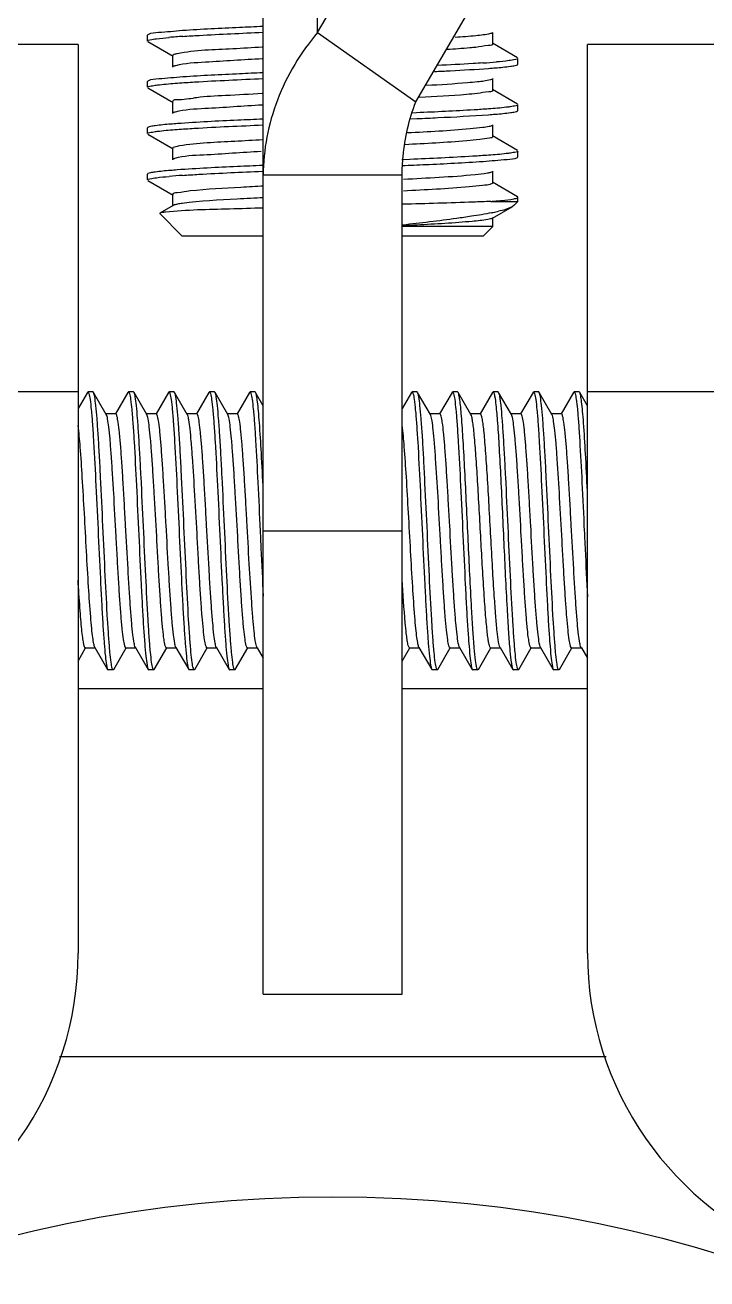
# Model space of a CAD drawing. Extents: x 12300 to 361047, y -1498650 to 1244242.
# Drawn here: x 266822.7 to 266928.1, y 111374.6 to 111568.3 of the extents above; entities that cross this region are included whole.
import ezdxf

# ---------------------------------------------------------------- set-up
doc = ezdxf.new("R2010")
doc.units = 0
doc.header["$LTSCALE"] = 1000
doc.header["$MEASUREMENT"] = 0
doc.layers.get('0').update_dxf_attribs({"color": 8, "linetype": 'CONTINUOUS'})
doc.layers.add('TEXT', color=3, linetype='CONTINUOUS')

# ---------------------------------------------------------------- blocks, each defined once
blk = doc.blocks.new('KZDJ')
at = {"layer": 'TEXT', "linetype": 'Continuous'}
for p, q in [((2419931.65, 263313.41), (2419997.53, 263425.86)), ((2419950.62, 263299.99), (2420016.5, 263412.45)), ((2419931.65, 263313.41), (2419931.65, 263379.28)), ((2419921.17, 263127.69), (2419921.17, 263361.39)), ((2419931.65, 263313.41), (2419950.62, 263299.99)), ((2419965.53, 263311.18), (2419965.53, 263313.42)), ((2419885.4, 263311.05), (2419858.57, 263311.05)), ((2419885.4, 263311.05), (2419885.4, 263135.61)), ((2419898.9, 263312.96), (2419898.82, 263312.86)), ((2419898.82, 263311.74), (2419898.82, 263312.86)), ((2419898.82, 263311.74), (2419898.82, 263312.86)), ((2419898.9, 263311.65), (2419903.76, 263308.84)), ((2419970.29, 263308.49), (2419965.43, 263311.3)), ((2419983.79, 263135.61), (2419983.79, 263311.05)), ((2420010.62, 263311.05), (2419983.79, 263311.05)), ((2419903.66, 263308.95), (2419903.66, 263306.71)), ((2419970.37, 263307.27), (2419970.37, 263308.39)), ((2419970.37, 263307.27), (2419970.37, 263308.39)), ((2419970.29, 263307.17), (2419970.37, 263307.27)), ((2419898.9, 263304.02), (2419898.82, 263303.92)), ((2419898.82, 263302.8), (2419898.82, 263303.92)), ((2419898.82, 263302.8), (2419898.82, 263303.92)), ((2419965.53, 263302.24), (2419965.53, 263304.48)), ((2419898.9, 263302.7), (2419903.76, 263299.89)), ((2419970.29, 263299.54), (2419965.43, 263302.35)), ((2419903.66, 263300), (2419903.66, 263297.77)), ((2419970.37, 263298.33), (2419970.37, 263299.45)), ((2419970.37, 263298.33), (2419970.37, 263299.45)), ((2419949.48, 263296.7), (2419950.86, 263296.76)), ((2419950.8, 263297.88), (2419949.98, 263297.84)), ((2419970.29, 263298.23), (2419970.37, 263298.33)), ((2419898.9, 263295.07), (2419898.82, 263294.97)), ((2419898.82, 263293.86), (2419898.82, 263294.97)), ((2419898.82, 263293.86), (2419898.82, 263294.97)), ((2419898.9, 263293.76), (2419903.76, 263290.95)), ((2419965.53, 263293.3), (2419965.53, 263295.53)), ((2419970.29, 263290.6), (2419965.43, 263293.41)), ((2419903.66, 263291.06), (2419903.66, 263288.82)), ((2419949.48, 263288.88), (2419947.95, 263288.81)), ((2419970.29, 263289.28), (2419970.37, 263289.38)), ((2419970.37, 263289.38), (2419970.37, 263290.5)), ((2419970.37, 263289.38), (2419970.37, 263290.5)), ((2419965.53, 263284.35), (2419965.53, 263286.59)), ((2419898.9, 263286.13), (2419898.82, 263286.03)), ((2419898.82, 263284.91), (2419898.82, 263286.03)), ((2419898.82, 263284.91), (2419898.82, 263286.03)), ((2419898.9, 263284.81), (2419903.76, 263282)), ((2419948, 263285.81), (2419921.17, 263285.81)), ((2419948, 263127.69), (2419948, 263285.81)), ((2419970.29, 263281.65), (2419965.43, 263284.46)), ((2419903.66, 263282.12), (2419903.66, 263279.88)), ((2419970.37, 263281.56), (2419970.29, 263281.65)), ((2419903.76, 263279.99), (2419901.18, 263278.5)), ((2419965.12, 263280.78), (2419970.37, 263280.78)), ((2419965.43, 263277.53), (2419969.25, 263279.74)), ((2419969.58, 263279.98), (2419969.25, 263279.74)), ((2419969.58, 263279.98), (2419970.37, 263280.78)), ((2419970.37, 263280.78), (2419970.37, 263281.56)), ((2419901.18, 263278.5), (2419901.16, 263278.44)), ((2419905.53, 263274.07), (2419901.16, 263278.44)), ((2419965.53, 263275.93), (2419965.53, 263277.64)), ((2419965.53, 263275.93), (2419948, 263275.93)), ((2419963.66, 263274.07), (2419965.53, 263275.93)), ((2419921.17, 263274.07), (2419905.53, 263274.07)), ((2419963.66, 263274.07), (2419948, 263274.07)), ((2419885.4, 263243.97), (2419858.57, 263243.97)), ((2419887.2, 263243.88), (2419885.4, 263240.78)), ((2419887.2, 263243.88), (2419887.3, 263243.97)), ((2419888.28, 263243.97), (2419887.3, 263243.97)), ((2419888.28, 263243.97), (2419887.3, 263243.97)), ((2419887.3, 263243.97), (2419887.32, 263243.97)), ((2419888.38, 263243.88), (2419888.28, 263243.97)), ((2419890.85, 263239.62), (2419888.38, 263243.88)), ((2419895.03, 263243.88), (2419892.63, 263239.75)), ((2419895.03, 263243.88), (2419895.13, 263243.97)), ((2419896.11, 263243.97), (2419895.13, 263243.97)), ((2419896.11, 263243.97), (2419895.13, 263243.97)), ((2419895.13, 263243.97), (2419895.14, 263243.97)), ((2419896.21, 263243.88), (2419896.11, 263243.97)), ((2419898.68, 263239.62), (2419896.21, 263243.88)), ((2419902.85, 263243.88), (2419900.46, 263239.75)), ((2419902.85, 263243.88), (2419902.95, 263243.97)), ((2419903.93, 263243.97), (2419902.95, 263243.97)), ((2419903.93, 263243.97), (2419902.95, 263243.97)), ((2419902.95, 263243.97), (2419902.97, 263243.97)), ((2419904.03, 263243.88), (2419903.93, 263243.97)), ((2419906.5, 263239.62), (2419904.03, 263243.88)), ((2419910.68, 263243.88), (2419908.28, 263239.75)), ((2419910.68, 263243.88), (2419910.78, 263243.97)), ((2419911.76, 263243.97), (2419910.78, 263243.97)), ((2419911.76, 263243.97), (2419910.78, 263243.97)), ((2419910.78, 263243.97), (2419910.79, 263243.97)), ((2419911.86, 263243.88), (2419911.76, 263243.97)), ((2419914.33, 263239.62), (2419911.86, 263243.88)), ((2419918.51, 263243.88), (2419916.11, 263239.75)), ((2419918.51, 263243.88), (2419918.61, 263243.97)), ((2419919.58, 263243.97), (2419918.61, 263243.97)), ((2419919.58, 263243.97), (2419918.61, 263243.97)), ((2419918.61, 263243.97), (2419918.62, 263243.97)), ((2419919.68, 263243.88), (2419919.58, 263243.97)), ((2419921.17, 263241.32), (2419919.68, 263243.88)), ((2419949.81, 263243.88), (2419948, 263240.77)), ((2419949.81, 263243.88), (2419949.91, 263243.97)), ((2419950.89, 263243.97), (2419949.91, 263243.97)), ((2419950.89, 263243.97), (2419949.91, 263243.97)), ((2419949.91, 263243.97), (2419949.93, 263243.97)), ((2419950.99, 263243.88), (2419950.89, 263243.97)), ((2419953.46, 263239.62), (2419950.99, 263243.88)), ((2419957.64, 263243.88), (2419955.24, 263239.75)), ((2419957.64, 263243.88), (2419957.74, 263243.97)), ((2419958.72, 263243.97), (2419957.74, 263243.97)), ((2419958.72, 263243.97), (2419957.74, 263243.97)), ((2419957.74, 263243.97), (2419957.75, 263243.97)), ((2419958.82, 263243.88), (2419958.72, 263243.97)), ((2419961.29, 263239.62), (2419958.82, 263243.88)), ((2419965.46, 263243.88), (2419963.07, 263239.75)), ((2419965.46, 263243.88), (2419965.56, 263243.97)), ((2419966.54, 263243.97), (2419965.56, 263243.97)), ((2419966.54, 263243.97), (2419965.56, 263243.97)), ((2419965.56, 263243.97), (2419965.58, 263243.97)), ((2419966.64, 263243.88), (2419966.54, 263243.97)), ((2419969.11, 263239.62), (2419966.64, 263243.88)), ((2419973.29, 263243.88), (2419970.89, 263239.75)), ((2419973.29, 263243.88), (2419973.39, 263243.97)), ((2419974.37, 263243.97), (2419973.39, 263243.97)), ((2419974.37, 263243.97), (2419973.39, 263243.97)), ((2419973.39, 263243.97), (2419973.4, 263243.97)), ((2419974.47, 263243.88), (2419974.37, 263243.97)), ((2419976.94, 263239.62), (2419974.47, 263243.88)), ((2419981.12, 263243.88), (2419978.72, 263239.75)), ((2419981.12, 263243.88), (2419981.22, 263243.97)), ((2419982.19, 263243.97), (2419981.22, 263243.97)), ((2419982.19, 263243.97), (2419981.22, 263243.97)), ((2419981.22, 263243.97), (2419981.23, 263243.97)), ((2419982.29, 263243.88), (2419982.19, 263243.97)), ((2419983.79, 263241.3), (2419982.29, 263243.88)), ((2420010.62, 263243.97), (2419983.79, 263243.97)), ((2419892.67, 263239.72), (2419890.79, 263239.72)), ((2419900.5, 263239.72), (2419898.62, 263239.72)), ((2419908.33, 263239.72), (2419906.44, 263239.72)), ((2419906.55, 263239.52), (2419906.5, 263239.62)), ((2419916.15, 263239.72), (2419914.27, 263239.72)), ((2419955.28, 263239.72), (2419953.4, 263239.72)), ((2419953.54, 263239.45), (2419953.46, 263239.62)), ((2419963.11, 263239.72), (2419961.23, 263239.72)), ((2419970.94, 263239.72), (2419969.05, 263239.72)), ((2419978.76, 263239.72), (2419976.88, 263239.72)), ((2419920.56, 263217.11), (2419920.57, 263217.04)), ((2419921.17, 263217.14), (2419948, 263217.14)), ((2419983.17, 263217.11), (2419983.19, 263216.83)), ((2419885.4, 263192.01), (2419886.86, 263194.53)), ((2419886.82, 263194.55), (2419888.7, 263194.55)), ((2419888.64, 263194.65), (2419891.11, 263190.39)), ((2419892.29, 263190.39), (2419894.69, 263194.53)), ((2419894.64, 263194.55), (2419896.53, 263194.55)), ((2419896.47, 263194.65), (2419898.94, 263190.39)), ((2419900.12, 263190.39), (2419902.52, 263194.53)), ((2419902.47, 263194.55), (2419904.35, 263194.55)), ((2419904.29, 263194.65), (2419906.77, 263190.39)), ((2419907.94, 263190.39), (2419910.34, 263194.53)), ((2419910.3, 263194.55), (2419912.18, 263194.55)), ((2419912.12, 263194.65), (2419914.59, 263190.39)), ((2419915.77, 263190.39), (2419918.17, 263194.53)), ((2419918.12, 263194.55), (2419920.01, 263194.55)), ((2419919.95, 263194.65), (2419920.01, 263194.55)), ((2419920.01, 263194.55), (2419921.17, 263192.54)), ((2419948, 263191.99), (2419949.47, 263194.53)), ((2419949.43, 263194.55), (2419951.31, 263194.55)), ((2419951.25, 263194.65), (2419953.72, 263190.39)), ((2419954.9, 263190.39), (2419957.3, 263194.53)), ((2419957.26, 263194.55), (2419959.14, 263194.55)), ((2419959.08, 263194.65), (2419961.55, 263190.39)), ((2419962.73, 263190.39), (2419965.13, 263194.53)), ((2419965.08, 263194.55), (2419966.96, 263194.55)), ((2419966.9, 263194.65), (2419969.38, 263190.39)), ((2419970.55, 263190.39), (2419972.95, 263194.53)), ((2419972.91, 263194.55), (2419974.79, 263194.55)), ((2419974.73, 263194.65), (2419977.2, 263190.39)), ((2419978.38, 263190.39), (2419980.78, 263194.53)), ((2419980.73, 263194.55), (2419982.62, 263194.55)), ((2419982.56, 263194.65), (2419982.62, 263194.55)), ((2419982.62, 263194.55), (2419983.79, 263192.53)), ((2419891.11, 263190.39), (2419891.21, 263190.3)), ((2419892.19, 263190.3), (2419891.21, 263190.3)), ((2419892.19, 263190.3), (2419891.21, 263190.3)), ((2419892.19, 263190.3), (2419892.18, 263190.31)), ((2419892.29, 263190.39), (2419892.19, 263190.3)), ((2419898.94, 263190.39), (2419899.04, 263190.3)), ((2419900.02, 263190.3), (2419899.04, 263190.3)), ((2419900.02, 263190.3), (2419899.04, 263190.3)), ((2419900.02, 263190.3), (2419900, 263190.31)), ((2419900.12, 263190.39), (2419900.02, 263190.3)), ((2419906.77, 263190.39), (2419906.87, 263190.3)), ((2419907.84, 263190.3), (2419906.87, 263190.3)), ((2419907.84, 263190.3), (2419906.87, 263190.3)), ((2419907.84, 263190.3), (2419907.83, 263190.31)), ((2419907.94, 263190.39), (2419907.84, 263190.3)), ((2419914.59, 263190.39), (2419914.69, 263190.3)), ((2419915.67, 263190.3), (2419914.69, 263190.3)), ((2419915.67, 263190.3), (2419914.69, 263190.3)), ((2419915.67, 263190.3), (2419915.66, 263190.31)), ((2419915.77, 263190.39), (2419915.67, 263190.3)), ((2419953.72, 263190.39), (2419953.82, 263190.3)), ((2419954.8, 263190.3), (2419953.82, 263190.3)), ((2419954.8, 263190.3), (2419953.82, 263190.3)), ((2419954.8, 263190.3), (2419954.79, 263190.31)), ((2419954.9, 263190.39), (2419954.8, 263190.3)), ((2419961.55, 263190.39), (2419961.65, 263190.3)), ((2419962.63, 263190.3), (2419961.65, 263190.3)), ((2419962.63, 263190.3), (2419961.65, 263190.3)), ((2419962.73, 263190.39), (2419962.63, 263190.3)), ((2419969.38, 263190.39), (2419969.48, 263190.3)), ((2419970.45, 263190.3), (2419969.48, 263190.3)), ((2419970.45, 263190.3), (2419969.48, 263190.3)), ((2419970.45, 263190.3), (2419970.44, 263190.31)), ((2419970.55, 263190.39), (2419970.45, 263190.3)), ((2419977.2, 263190.39), (2419977.3, 263190.3)), ((2419978.28, 263190.3), (2419977.3, 263190.3)), ((2419978.28, 263190.3), (2419977.3, 263190.3)), ((2419978.28, 263190.3), (2419978.27, 263190.31)), ((2419978.38, 263190.39), (2419978.28, 263190.3)), ((2419885.4, 263186.73), (2419921.17, 263186.73)), ((2419948, 263186.73), (2419983.79, 263186.73)), ((2419921.17, 263127.69), (2419948, 263127.69)), ((2419881.8, 263115.62), (2419987.39, 263115.62))]:
    blk.add_line(p, q, dxfattribs=at)
blk.add_circle((2419934.6, 262833.65), 254.91, dxfattribs=at)
for centre, radius, start, end in [((2419915.92, 263158.27), 154.71, 93.8141, 94.8058), ((2419953.32, 263461.19), 154.03, 273.8288, 274.8033), ((2419915.81, 263132.89), 153.25, 93.8424, 94.8038), ((2419955.55, 263406.59), 126.18, 274.348, 274.8253), ((2419955.4, 263327.62), 50.04, 281.4121, 281.7338), ((2419957.75, 263316.44), 38.61, 281.6827, 283.258), ((2419822.79, 263135.61), 62.61, 290.3175, 0), ((2420046.4, 263135.61), 62.61, 180, 249.6825), ((2419934.6, 262833.65), 259.39, 109, 71)]:
    blk.add_arc(centre, radius, start, end, dxfattribs=at)
for points, knots in [([(2419905.57, 263313.75), (2419904.03, 263313.65), (2419901.86, 263313.35), (2419899.51, 263313.31), (2419898.9, 263312.96)], [0, 0, 0, 0, 0.690313, 1, 1, 1, 1]), ([(2419921.05, 263314.55), (2419919.56, 263314.48), (2419914.4, 263314.25), (2419909.24, 263314), (2419905.57, 263313.75)], [0, 0, 0, 0, 0.28888, 1, 1, 1, 1]), ([(2419905.63, 263312.64), (2419906.69, 263312.71), (2419911.83, 263313.02), (2419916.97, 263313.25), (2419921.05, 263313.43)], [0, 0, 0, 0, 0.20666, 1, 1, 1, 1]), ([(2419931.65, 263313.41), (2419928.4, 263309.52), (2419923.1, 263300.81), (2419921.17, 263290.74), (2419921.17, 263285.81)], [0, 0, 0, 0, 0.506705, 1, 1, 1, 1]), ([(2419965.43, 263313.31), (2419965.32, 263313.24), (2419964.26, 263312.95), (2419963.19, 263312.86), (2419962.24, 263312.76)], [0, 0, 0, 0, 0.12456, 1, 1, 1, 1]), ([(2419898.82, 263311.74), (2419898.82, 263311.91), (2419899.67, 263312.01), (2419900.11, 263312.13), (2419900.54, 263312.19)], [0, 0, 0, 0, 0.271559, 1, 1, 1, 1]), ([(2419965.53, 263311.18), (2419965.53, 263310.89), (2419963.84, 263310.85), (2419963.07, 263310.61), (2419962.24, 263310.52)], [0, 0, 0, 0, 0.265827, 1, 1, 1, 1]), ([(2419904.55, 263309.29), (2419904.33, 263309.25), (2419904.07, 263309.19), (2419903.66, 263309.04), (2419903.66, 263308.95)], [0, 0, 0, 0, 0.709574, 1, 1, 1, 1]), ([(2419920.97, 263308.3), (2419917.31, 263308.11), (2419911.74, 263307.7), (2419906.09, 263307.44), (2419904.21, 263306.98)], [0, 0, 0, 0, 0.653589, 1, 1, 1, 1]), ([(2419920.97, 263310.54), (2419919.07, 263310.44), (2419913.6, 263310.09), (2419908.07, 263309.97), (2419904.55, 263309.29)], [0, 0, 0, 0, 0.346423, 1, 1, 1, 1]), ([(2419962.24, 263310.52), (2419961.86, 263310.48), (2419960, 263310.31), (2419958.13, 263310.18), (2419956.66, 263310.08)], [0, 0, 0, 0, 0.208697, 1, 1, 1, 1]), ([(2419970.37, 263308.39), (2419970.37, 263308.23), (2419969.51, 263308.12), (2419969.08, 263308), (2419968.64, 263307.95)], [0, 0, 0, 0, 0.271489, 1, 1, 1, 1]), ([(2419904.21, 263306.98), (2419904.12, 263306.96), (2419903.96, 263306.92), (2419903.82, 263306.86), (2419903.76, 263306.83)], [0, 0, 0, 0, 0.589728, 1, 1, 1, 1]), ([(2419954.26, 263305.86), (2419955.27, 263305.91), (2419958.75, 263306.08), (2419962.23, 263306.28), (2419964.7, 263306.46)], [0, 0, 0, 0, 0.288481, 1, 1, 1, 1]), ([(2419963.61, 263307.5), (2419962.97, 263307.46), (2419960.05, 263307.27), (2419957.12, 263307.12), (2419954.83, 263307.01)], [0, 0, 0, 0, 0.217612, 1, 1, 1, 1]), ([(2419964.7, 263306.46), (2419965.14, 263306.49), (2419966.55, 263306.6), (2419967.96, 263306.73), (2419968.93, 263306.87)], [0, 0, 0, 0, 0.307442, 1, 1, 1, 1]), ([(2419968.93, 263306.87), (2419969.22, 263306.91), (2419969.68, 263306.99), (2419970.14, 263307.09), (2419970.29, 263307.17)], [0, 0, 0, 0, 0.642991, 1, 1, 1, 1]), ([(2419905.63, 263304.81), (2419904.07, 263304.71), (2419901.89, 263304.4), (2419899.51, 263304.36), (2419898.9, 263304.02)], [0, 0, 0, 0, 0.690488, 1, 1, 1, 1]), ([(2419900.3, 263303.21), (2419900.57, 263303.25), (2419902, 263303.42), (2419903.43, 263303.53), (2419904.59, 263303.62)], [0, 0, 0, 0, 0.191478, 1, 1, 1, 1]), ([(2419904.59, 263303.62), (2419905.69, 263303.7), (2419911.19, 263304.05), (2419916.7, 263304.3), (2419921.1, 263304.49)], [0, 0, 0, 0, 0.199878, 1, 1, 1, 1]), ([(2419921.05, 263305.6), (2419919.56, 263305.54), (2419914.42, 263305.31), (2419909.28, 263305.06), (2419905.63, 263304.81)], [0, 0, 0, 0, 0.28855, 1, 1, 1, 1]), ([(2419962.52, 263303.84), (2419961.89, 263303.78), (2419958.64, 263303.48), (2419955.37, 263303.28), (2419952.73, 263303.13)], [0, 0, 0, 0, 0.191776, 1, 1, 1, 1]), ([(2419965.43, 263304.36), (2419965.33, 263304.3), (2419964.36, 263304.02), (2419963.38, 263303.93), (2419962.52, 263303.84)], [0, 0, 0, 0, 0.12695, 1, 1, 1, 1]), ([(2419898.82, 263302.8), (2419898.82, 263302.94), (2419899.54, 263303.06), (2419899.92, 263303.16), (2419900.3, 263303.21)], [0, 0, 0, 0, 0.274156, 1, 1, 1, 1]), ([(2419920.98, 263301.59), (2419918.6, 263301.47), (2419914.52, 263301.18), (2419908.72, 263301.01), (2419906.08, 263300.33), (2419903.66, 263300.42), (2419903.66, 263300)], [0, 0, 0, 0, 0.408978, 0.726291, 0.927833, 1, 1, 1, 1]), ([(2419962.52, 263301.61), (2419961.82, 263301.53), (2419958.1, 263301.2), (2419954.38, 263300.98), (2419951.35, 263300.82)], [0, 0, 0, 0, 0.188503, 1, 1, 1, 1]), ([(2419965.53, 263302.24), (2419965.53, 263301.96), (2419963.99, 263301.91), (2419963.27, 263301.69), (2419962.52, 263301.61)], [0, 0, 0, 0, 0.266822, 1, 1, 1, 1]), ([(2419920.97, 263299.36), (2419917.27, 263299.17), (2419911.68, 263298.73), (2419905.99, 263298.51), (2419904.13, 263298.02)], [0, 0, 0, 0, 0.658464, 1, 1, 1, 1]), ([(2419948, 263285.81), (2419948, 263287.03), (2419948.23, 263291.85), (2419949.36, 263296.62), (2419950.62, 263299.99)], [0, 0, 0, 0, 0.253333, 1, 1, 1, 1]), ([(2419964.7, 263298.63), (2419963.76, 263298.56), (2419959.13, 263298.26), (2419954.5, 263298.04), (2419950.8, 263297.88)], [0, 0, 0, 0, 0.202741, 1, 1, 1, 1]), ([(2419968.93, 263299.04), (2419968.66, 263299), (2419967.25, 263298.83), (2419965.84, 263298.72), (2419964.7, 263298.63)], [0, 0, 0, 0, 0.191345, 1, 1, 1, 1]), ([(2419970.37, 263299.45), (2419970.37, 263299.31), (2419969.66, 263299.19), (2419969.29, 263299.09), (2419968.93, 263299.04)], [0, 0, 0, 0, 0.274511, 1, 1, 1, 1]), ([(2419904.13, 263298.02), (2419904.05, 263298), (2419903.93, 263297.96), (2419903.81, 263297.91), (2419903.76, 263297.88)], [0, 0, 0, 0, 0.581089, 1, 1, 1, 1]), ([(2419921.1, 263296.66), (2419919.48, 263296.59), (2419913.98, 263296.34), (2419908.47, 263296.08), (2419904.59, 263295.79)], [0, 0, 0, 0, 0.294353, 1, 1, 1, 1]), ([(2419950.86, 263296.76), (2419952.21, 263296.82), (2419956.82, 263297.04), (2419961.44, 263297.27), (2419964.69, 263297.51)], [0, 0, 0, 0, 0.292638, 1, 1, 1, 1]), ([(2419964.69, 263297.51), (2419965.13, 263297.55), (2419966.54, 263297.66), (2419967.95, 263297.78), (2419968.92, 263297.92)], [0, 0, 0, 0, 0.307508, 1, 1, 1, 1]), ([(2419968.92, 263297.92), (2419969.22, 263297.96), (2419969.68, 263298.04), (2419970.14, 263298.15), (2419970.29, 263298.23)], [0, 0, 0, 0, 0.64302, 1, 1, 1, 1]), ([(2419898.82, 263293.86), (2419898.82, 263294), (2419899.54, 263294.11), (2419899.91, 263294.21), (2419900.28, 263294.26)], [0, 0, 0, 0, 0.274335, 1, 1, 1, 1]), ([(2419900.3, 263295.38), (2419899.99, 263295.34), (2419899.53, 263295.26), (2419899.05, 263295.16), (2419898.9, 263295.07)], [0, 0, 0, 0, 0.643846, 1, 1, 1, 1]), ([(2419900.28, 263294.26), (2419900.55, 263294.3), (2419901.97, 263294.47), (2419903.39, 263294.59), (2419904.54, 263294.67)], [0, 0, 0, 0, 0.191445, 1, 1, 1, 1]), ([(2419904.59, 263295.79), (2419904.15, 263295.76), (2419902.72, 263295.65), (2419901.28, 263295.52), (2419900.3, 263295.38)], [0, 0, 0, 0, 0.307315, 1, 1, 1, 1]), ([(2419904.54, 263294.67), (2419905.64, 263294.75), (2419911.16, 263295.11), (2419916.68, 263295.35), (2419921.1, 263295.54)], [0, 0, 0, 0, 0.199508, 1, 1, 1, 1]), ([(2419963.56, 263295.02), (2419962.75, 263294.92), (2419957.91, 263294.44), (2419953.05, 263294.2), (2419949.02, 263293.99)], [0, 0, 0, 0, 0.168361, 1, 1, 1, 1]), ([(2419965.43, 263295.42), (2419965.24, 263295.31), (2419964.6, 263295.18), (2419963.97, 263295.08), (2419963.56, 263295.02)], [0, 0, 0, 0, 0.350876, 1, 1, 1, 1]), ([(2419904.98, 263291.48), (2419904.65, 263291.42), (2419904.3, 263291.34), (2419903.66, 263291.19), (2419903.66, 263291.06)], [0, 0, 0, 0, 0.720112, 1, 1, 1, 1]), ([(2419921.07, 263292.65), (2419919.26, 263292.56), (2419913.9, 263292.24), (2419908.51, 263292.04), (2419904.98, 263291.48)], [0, 0, 0, 0, 0.335812, 1, 1, 1, 1]), ([(2419963.02, 263292.72), (2419962.17, 263292.62), (2419957.34, 263292.18), (2419952.5, 263291.93), (2419948.52, 263291.72)], [0, 0, 0, 0, 0.176564, 1, 1, 1, 1]), ([(2419965.53, 263293.3), (2419965.53, 263293.06), (2419964.26, 263292.97), (2419963.64, 263292.79), (2419963.02, 263292.72)], [0, 0, 0, 0, 0.268738, 1, 1, 1, 1]), ([(2419904.04, 263289.05), (2419903.98, 263289.03), (2419903.89, 263289), (2419903.8, 263288.96), (2419903.76, 263288.94)], [0, 0, 0, 0, 0.569413, 1, 1, 1, 1]), ([(2419920.77, 263290.4), (2419917.05, 263290.21), (2419911.51, 263289.74), (2419905.84, 263289.58), (2419904.04, 263289.05)], [0, 0, 0, 0, 0.664513, 1, 1, 1, 1]), ([(2419964.69, 263289.69), (2419963.67, 263289.61), (2419958.61, 263289.28), (2419953.53, 263289.05), (2419949.48, 263288.88)], [0, 0, 0, 0, 0.201017, 1, 1, 1, 1]), ([(2419963.65, 263288.5), (2419965.19, 263288.6), (2419967.34, 263288.9), (2419969.69, 263288.94), (2419970.29, 263289.28)], [0, 0, 0, 0, 0.690204, 1, 1, 1, 1]), ([(2419968.92, 263290.09), (2419968.66, 263290.06), (2419967.25, 263289.88), (2419965.84, 263289.77), (2419964.69, 263289.69)], [0, 0, 0, 0, 0.191315, 1, 1, 1, 1]), ([(2419970.37, 263290.5), (2419970.37, 263290.36), (2419969.66, 263290.24), (2419969.29, 263290.15), (2419968.92, 263290.09)], [0, 0, 0, 0, 0.27452, 1, 1, 1, 1]), ([(2419904.54, 263286.85), (2419904.1, 263286.81), (2419902.68, 263286.7), (2419901.26, 263286.57), (2419900.28, 263286.44)], [0, 0, 0, 0, 0.307366, 1, 1, 1, 1]), ([(2419921.03, 263287.71), (2419919.41, 263287.64), (2419913.91, 263287.4), (2419908.41, 263287.13), (2419904.54, 263286.85)], [0, 0, 0, 0, 0.294609, 1, 1, 1, 1]), ([(2419905.54, 263285.8), (2419906.6, 263285.87), (2419911.76, 263286.19), (2419916.92, 263286.42), (2419921.02, 263286.59)], [0, 0, 0, 0, 0.206107, 1, 1, 1, 1]), ([(2419948.02, 263287.69), (2419949.53, 263287.76), (2419954.74, 263287.99), (2419959.95, 263288.24), (2419963.65, 263288.5)], [0, 0, 0, 0, 0.2891, 1, 1, 1, 1]), ([(2419965.43, 263286.47), (2419965.32, 263286.41), (2419964.99, 263286.32), (2419964.67, 263286.25), (2419964.46, 263286.21)], [0, 0, 0, 0, 0.376557, 1, 1, 1, 1]), ([(2419898.82, 263284.91), (2419898.82, 263285.07), (2419899.67, 263285.18), (2419900.1, 263285.3), (2419900.53, 263285.35)], [0, 0, 0, 0, 0.271614, 1, 1, 1, 1]), ([(2419900.28, 263286.44), (2419899.98, 263286.4), (2419899.52, 263286.31), (2419899.05, 263286.21), (2419898.9, 263286.13)], [0, 0, 0, 0, 0.643454, 1, 1, 1, 1]), ([(2419964.46, 263286.21), (2419963.67, 263286.07), (2419958.28, 263285.49), (2419952.86, 263285.24), (2419948.25, 263285)], [0, 0, 0, 0, 0.147214, 1, 1, 1, 1]), ([(2419965.53, 263284.35), (2419965.53, 263284.29), (2419964.77, 263283.87), (2419964.14, 263283.92), (2419963.49, 263283.83)], [0, 0, 0, 0, 0.08596, 1, 1, 1, 1]), ([(2419907.03, 263282.79), (2419906.19, 263282.7), (2419905.39, 263282.45), (2419903.66, 263282.42), (2419903.66, 263282.12)], [0, 0, 0, 0, 0.734394, 1, 1, 1, 1]), ([(2419921.22, 263283.72), (2419919.76, 263283.64), (2419915.03, 263283.38), (2419910.3, 263283.12), (2419907.03, 263282.79)], [0, 0, 0, 0, 0.306539, 1, 1, 1, 1]), ([(2419963.49, 263283.83), (2419962.64, 263283.72), (2419957.58, 263283.24), (2419952.49, 263282.98), (2419948.26, 263282.77)], [0, 0, 0, 0, 0.168449, 1, 1, 1, 1]), ([(2419921.13, 263279.49), (2419918.98, 263279.43), (2419912.69, 263279.21), (2419906.39, 263279.12), (2419902.28, 263278.69)], [0, 0, 0, 0, 0.34233, 1, 1, 1, 1]), ([(2419903.98, 263280.08), (2419903.93, 263280.07), (2419903.86, 263280.04), (2419903.79, 263280.01), (2419903.76, 263279.99)], [0, 0, 0, 0, 0.559909, 1, 1, 1, 1]), ([(2419905.53, 263280.38), (2419905.21, 263280.33), (2419904.69, 263280.26), (2419904.18, 263280.15), (2419903.98, 263280.08)], [0, 0, 0, 0, 0.599115, 1, 1, 1, 1]), ([(2419921.24, 263281.48), (2419919.53, 263281.39), (2419914.29, 263281.09), (2419909.04, 263280.85), (2419905.53, 263280.38)], [0, 0, 0, 0, 0.325706, 1, 1, 1, 1]), ([(2419965.12, 263280.78), (2419963.99, 263280.72), (2419958.32, 263280.49), (2419952.64, 263280.33), (2419948.09, 263280.21)], [0, 0, 0, 0, 0.198632, 1, 1, 1, 1]), ([(2419966.16, 263280.86), (2419966.53, 263280.89), (2419967.66, 263280.99), (2419968.8, 263281.11), (2419969.56, 263281.25)], [0, 0, 0, 0, 0.318168, 1, 1, 1, 1]), ([(2419969.56, 263281.25), (2419969.71, 263281.28), (2419969.96, 263281.34), (2419970.21, 263281.41), (2419970.29, 263281.46)], [0, 0, 0, 0, 0.619944, 1, 1, 1, 1]), ([(2419970.29, 263281.46), (2419970.31, 263281.47), (2419970.35, 263281.5), (2419970.37, 263281.54), (2419970.37, 263281.56)], [0, 0, 0, 0, 0.597477, 1, 1, 1, 1]), ([(2419902.28, 263278.69), (2419902.03, 263278.67), (2419901.67, 263278.62), (2419901.29, 263278.56), (2419901.18, 263278.5)], [0, 0, 0, 0, 0.666426, 1, 1, 1, 1]), ([(2419961.38, 263277.89), (2419960.42, 263277.74), (2419956, 263277.11), (2419951.57, 263276.59), (2419948.09, 263276.2)], [0, 0, 0, 0, 0.215985, 1, 1, 1, 1]), ([(2419961.54, 263276.91), (2419960.68, 263276.83), (2419956.22, 263276.47), (2419951.76, 263276.24), (2419948.15, 263276.05)], [0, 0, 0, 0, 0.193571, 1, 1, 1, 1]), ([(2419965.09, 263277.4), (2419964.9, 263277.35), (2419963.73, 263277.12), (2419962.54, 263277.01), (2419961.54, 263276.91)], [0, 0, 0, 0, 0.160547, 1, 1, 1, 1]), ([(2419965.43, 263277.53), (2419965.39, 263277.5), (2419965.27, 263277.46), (2419965.16, 263277.42), (2419965.09, 263277.4)], [0, 0, 0, 0, 0.420841, 1, 1, 1, 1]), ([(2419887.32, 263243.97), (2419887.33, 263243.96), (2419887.42, 263243.89), (2419887.45, 263243.77), (2419887.48, 263243.68)], [0, 0, 0, 0, 0.146246, 1, 1, 1, 1]), ([(2419887.48, 263243.68), (2419887.6, 263243.31), (2419887.75, 263242.26), (2419887.97, 263240.3), (2419888.19, 263237.56), (2419888.5, 263232.67), (2419888.87, 263225.49), (2419889.3, 263216.29), (2419889.66, 263208.48), (2419889.97, 263202.6), (2419890.19, 263198.82), (2419890.41, 263195.65), (2419890.61, 263193.17), (2419890.85, 263191.51), (2419890.97, 263190.64), (2419891.11, 263190.39)], [0, 0, 0, 0, 0.021868, 0.059293, 0.111148, 0.175758, 0.334416, 0.514504, 0.692433, 0.773207, 0.844889, 0.905123, 0.951944, 0.983855, 1, 1, 1, 1]), ([(2419892.01, 263190.59), (2419891.89, 263190.96), (2419891.74, 263192.01), (2419891.52, 263193.98), (2419891.31, 263196.72), (2419890.99, 263201.61), (2419890.62, 263208.79), (2419890.2, 263217.98), (2419889.83, 263225.79), (2419889.53, 263231.67), (2419889.31, 263235.45), (2419889.08, 263238.63), (2419888.88, 263241.1), (2419888.65, 263242.76), (2419888.52, 263243.63), (2419888.38, 263243.88)], [0, 0, 0, 0, 0.021893, 0.059337, 0.111209, 0.175831, 0.334488, 0.514558, 0.692467, 0.773229, 0.8449, 0.905129, 0.951948, 0.983856, 1, 1, 1, 1]), ([(2419895.14, 263243.97), (2419895.16, 263243.96), (2419895.25, 263243.9), (2419895.28, 263243.78), (2419895.31, 263243.69)], [0, 0, 0, 0, 0.147522, 1, 1, 1, 1]), ([(2419895.31, 263243.69), (2419895.42, 263243.33), (2419895.58, 263242.28), (2419895.8, 263240.32), (2419896.01, 263237.59), (2419896.33, 263232.7), (2419896.69, 263225.53), (2419897.12, 263216.32), (2419897.48, 263208.51), (2419897.79, 263202.62), (2419898.01, 263198.83), (2419898.24, 263195.65), (2419898.43, 263193.17), (2419898.67, 263191.52), (2419898.8, 263190.64), (2419898.94, 263190.39)], [0, 0, 0, 0, 0.02168, 0.058952, 0.110694, 0.175227, 0.333837, 0.514005, 0.692077, 0.772934, 0.8447, 0.905011, 0.95189, 0.983838, 1, 1, 1, 1]), ([(2419899.84, 263190.59), (2419899.72, 263190.96), (2419899.56, 263192.01), (2419899.34, 263193.98), (2419899.13, 263196.71), (2419898.82, 263201.6), (2419898.45, 263208.78), (2419898.02, 263217.98), (2419897.66, 263225.79), (2419897.35, 263231.67), (2419897.13, 263235.45), (2419896.91, 263238.63), (2419896.71, 263241.1), (2419896.47, 263242.76), (2419896.35, 263243.63), (2419896.21, 263243.88)], [0, 0, 0, 0, 0.021869, 0.059298, 0.111159, 0.175773, 0.334425, 0.514513, 0.692436, 0.773203, 0.844885, 0.905123, 0.951945, 0.983855, 1, 1, 1, 1]), ([(2419902.97, 263243.97), (2419902.98, 263243.96), (2419903.08, 263243.89), (2419903.11, 263243.77), (2419903.14, 263243.68)], [0, 0, 0, 0, 0.146192, 1, 1, 1, 1]), ([(2419903.14, 263243.68), (2419903.25, 263243.31), (2419903.41, 263242.26), (2419903.63, 263240.29), (2419903.84, 263237.56), (2419904.16, 263232.67), (2419904.52, 263225.49), (2419904.95, 263216.29), (2419905.31, 263208.48), (2419905.62, 263202.6), (2419905.84, 263198.82), (2419906.06, 263195.65), (2419906.26, 263193.17), (2419906.5, 263191.51), (2419906.62, 263190.64), (2419906.77, 263190.39)], [0, 0, 0, 0, 0.021875, 0.059308, 0.111172, 0.175789, 0.334441, 0.514524, 0.692444, 0.773209, 0.844888, 0.905124, 0.951946, 0.983855, 1, 1, 1, 1]), ([(2419907.67, 263190.58), (2419907.55, 263190.95), (2419907.39, 263192), (2419907.17, 263193.95), (2419906.96, 263196.68), (2419906.64, 263201.57), (2419906.28, 263208.75), (2419905.85, 263217.95), (2419905.49, 263225.77), (2419905.18, 263231.65), (2419904.96, 263235.44), (2419904.74, 263238.62), (2419904.54, 263241.1), (2419904.3, 263242.76), (2419904.18, 263243.63), (2419904.03, 263243.88)], [0, 0, 0, 0, 0.021696, 0.058981, 0.110733, 0.175273, 0.333889, 0.51405, 0.692109, 0.772959, 0.844718, 0.905021, 0.951895, 0.98384, 1, 1, 1, 1]), ([(2419910.79, 263243.97), (2419910.81, 263243.96), (2419910.9, 263243.89), (2419910.93, 263243.77), (2419910.96, 263243.68)], [0, 0, 0, 0, 0.146067, 1, 1, 1, 1]), ([(2419910.96, 263243.68), (2419911.08, 263243.31), (2419911.23, 263242.26), (2419911.45, 263240.29), (2419911.67, 263237.56), (2419911.98, 263232.66), (2419912.35, 263225.49), (2419912.78, 263216.29), (2419913.14, 263208.48), (2419913.45, 263202.6), (2419913.66, 263198.82), (2419913.89, 263195.65), (2419914.09, 263193.17), (2419914.32, 263191.51), (2419914.45, 263190.64), (2419914.59, 263190.39)], [0, 0, 0, 0, 0.021894, 0.059339, 0.111212, 0.175833, 0.334492, 0.514561, 0.69247, 0.773231, 0.844902, 0.905131, 0.951948, 0.983856, 1, 1, 1, 1]), ([(2419915.49, 263190.59), (2419915.37, 263190.96), (2419915.22, 263192.01), (2419915, 263193.98), (2419914.79, 263196.71), (2419914.47, 263201.6), (2419914.1, 263208.78), (2419913.68, 263217.98), (2419913.31, 263225.79), (2419913.01, 263231.67), (2419912.79, 263235.45), (2419912.56, 263238.63), (2419912.36, 263241.1), (2419912.13, 263242.76), (2419912, 263243.63), (2419911.86, 263243.88)], [0, 0, 0, 0, 0.021872, 0.059299, 0.111157, 0.175768, 0.334426, 0.51451, 0.692437, 0.773209, 0.84489, 0.905124, 0.951944, 0.983855, 1, 1, 1, 1]), ([(2419918.62, 263243.97), (2419918.64, 263243.96), (2419918.73, 263243.89), (2419918.76, 263243.78), (2419918.79, 263243.69)], [0, 0, 0, 0, 0.14652, 1, 1, 1, 1]), ([(2419918.79, 263243.69), (2419918.9, 263243.33), (2419919.05, 263242.31), (2419919.27, 263240.41), (2419919.48, 263237.78), (2419919.79, 263233.05), (2419920.15, 263226.09), (2419920.42, 263220.23), (2419920.56, 263217.11)], [0, 0, 0, 0, 0.0425, 0.114919, 0.215181, 0.340186, 0.648075, 1, 1, 1, 1]), ([(2419921.17, 263224.96), (2419921.06, 263227.37), (2419920.83, 263231.73), (2419920.53, 263236.85), (2419920.26, 263240.14), (2419920.09, 263241.89), (2419919.91, 263243.07), (2419919.79, 263243.7), (2419919.68, 263243.88)], [0, 0, 0, 0, 0.379707, 0.689476, 0.809337, 0.902177, 0.966048, 1, 1, 1, 1]), ([(2419949.93, 263243.97), (2419949.94, 263243.96), (2419950.03, 263243.89), (2419950.06, 263243.78), (2419950.09, 263243.69)], [0, 0, 0, 0, 0.146788, 1, 1, 1, 1]), ([(2419950.09, 263243.69), (2419950.21, 263243.32), (2419950.36, 263242.27), (2419950.58, 263240.31), (2419950.8, 263237.57), (2419951.11, 263232.68), (2419951.48, 263225.5), (2419951.91, 263216.31), (2419952.27, 263208.49), (2419952.58, 263202.61), (2419952.8, 263198.82), (2419953.02, 263195.65), (2419953.22, 263193.17), (2419953.46, 263191.51), (2419953.58, 263190.64), (2419953.72, 263190.39)], [0, 0, 0, 0, 0.021788, 0.059148, 0.110955, 0.175533, 0.334174, 0.514296, 0.692285, 0.773094, 0.844811, 0.905077, 0.951921, 0.983848, 1, 1, 1, 1]), ([(2419954.62, 263190.59), (2419954.5, 263190.96), (2419954.35, 263192.01), (2419954.13, 263193.98), (2419953.92, 263196.71), (2419953.6, 263201.61), (2419953.23, 263208.78), (2419952.81, 263217.98), (2419952.44, 263225.79), (2419952.14, 263231.67), (2419951.92, 263235.45), (2419951.69, 263238.63), (2419951.49, 263241.1), (2419951.26, 263242.76), (2419951.13, 263243.63), (2419950.99, 263243.88)], [0, 0, 0, 0, 0.021877, 0.059311, 0.111175, 0.175792, 0.334445, 0.514524, 0.692444, 0.773209, 0.844887, 0.905122, 0.951945, 0.983855, 1, 1, 1, 1]), ([(2419957.75, 263243.97), (2419957.77, 263243.96), (2419957.86, 263243.89), (2419957.89, 263243.78), (2419957.92, 263243.69)], [0, 0, 0, 0, 0.146706, 1, 1, 1, 1]), ([(2419957.92, 263243.69), (2419958.04, 263243.32), (2419958.19, 263242.27), (2419958.41, 263240.31), (2419958.62, 263237.57), (2419958.94, 263232.68), (2419959.31, 263225.5), (2419959.73, 263216.3), (2419960.1, 263208.49), (2419960.4, 263202.61), (2419960.62, 263198.82), (2419960.85, 263195.65), (2419961.05, 263193.17), (2419961.28, 263191.51), (2419961.41, 263190.64), (2419961.55, 263190.39)], [0, 0, 0, 0, 0.0218, 0.059172, 0.110989, 0.175574, 0.334211, 0.514328, 0.692305, 0.773106, 0.844818, 0.905082, 0.951925, 0.983849, 1, 1, 1, 1]), ([(2419961.41, 263202.16), (2419961.17, 263206.51), (2419960.85, 263213.18), (2419960.44, 263222.06), (2419960.13, 263228.53), (2419959.82, 263234.23), (2419959.55, 263238.32), (2419959.32, 263240.92), (2419959.17, 263242.29), (2419959.01, 263243.23), (2419958.9, 263243.73), (2419958.82, 263243.88)], [0, 0, 0, 0, 0.31261, 0.479025, 0.637331, 0.776893, 0.888349, 0.931124, 0.964281, 0.987309, 1, 1, 1, 1]), ([(2419965.58, 263243.97), (2419965.59, 263243.96), (2419965.69, 263243.89), (2419965.72, 263243.78), (2419965.74, 263243.69)], [0, 0, 0, 0, 0.14666, 1, 1, 1, 1]), ([(2419965.74, 263243.69), (2419965.93, 263243.1), (2419966.12, 263241.36), (2419966.43, 263238.06), (2419966.71, 263233.43), (2419967.02, 263227.77), (2419967.32, 263221.44), (2419967.72, 263212.83), (2419968.02, 263206.37), (2419968.26, 263202.16)], [0, 0, 0, 0, 0.04411, 0.125541, 0.239358, 0.37843, 0.533993, 0.696234, 1, 1, 1, 1]), ([(2419970.27, 263190.58), (2419970.16, 263190.95), (2419970, 263192), (2419969.78, 263193.96), (2419969.57, 263196.7), (2419969.25, 263201.59), (2419968.89, 263208.76), (2419968.46, 263217.96), (2419968.1, 263225.78), (2419967.79, 263231.66), (2419967.57, 263235.45), (2419967.35, 263238.62), (2419967.15, 263241.1), (2419966.91, 263242.76), (2419966.79, 263243.63), (2419966.64, 263243.88)], [0, 0, 0, 0, 0.02177, 0.059115, 0.110912, 0.175482, 0.334119, 0.514249, 0.692251, 0.773068, 0.844793, 0.905066, 0.951916, 0.983846, 1, 1, 1, 1]), ([(2419973.4, 263243.97), (2419973.42, 263243.96), (2419973.51, 263243.89), (2419973.54, 263243.77), (2419973.57, 263243.68)], [0, 0, 0, 0, 0.146034, 1, 1, 1, 1]), ([(2419973.57, 263243.68), (2419973.69, 263243.31), (2419973.84, 263242.26), (2419974.06, 263240.29), (2419974.28, 263237.55), (2419974.59, 263232.66), (2419974.96, 263225.48), (2419975.39, 263216.29), (2419975.75, 263208.48), (2419976.06, 263202.6), (2419976.27, 263198.82), (2419976.5, 263195.65), (2419976.7, 263193.17), (2419976.93, 263191.51), (2419977.06, 263190.64), (2419977.2, 263190.39)], [0, 0, 0, 0, 0.021899, 0.059349, 0.111223, 0.175847, 0.334508, 0.514576, 0.692482, 0.773242, 0.844912, 0.905137, 0.951951, 0.983857, 1, 1, 1, 1]), ([(2419978.1, 263190.59), (2419977.98, 263190.96), (2419977.83, 263192.02), (2419977.61, 263193.98), (2419977.4, 263196.72), (2419977.08, 263201.61), (2419976.71, 263208.79), (2419976.29, 263217.99), (2419975.92, 263225.79), (2419975.62, 263231.67), (2419975.4, 263235.46), (2419975.17, 263238.63), (2419974.97, 263241.11), (2419974.74, 263242.76), (2419974.61, 263243.63), (2419974.47, 263243.88)], [0, 0, 0, 0, 0.02191, 0.059368, 0.111249, 0.175876, 0.33454, 0.514602, 0.692499, 0.773255, 0.84492, 0.905142, 0.951954, 0.983858, 1, 1, 1, 1]), ([(2419981.23, 263243.97), (2419981.25, 263243.96), (2419981.34, 263243.89), (2419981.37, 263243.78), (2419981.4, 263243.69)], [0, 0, 0, 0, 0.147008, 1, 1, 1, 1]), ([(2419981.4, 263243.69), (2419981.51, 263243.33), (2419981.66, 263242.32), (2419981.88, 263240.42), (2419982.09, 263237.78), (2419982.4, 263233.06), (2419982.76, 263226.09), (2419983.03, 263220.23), (2419983.17, 263217.11)], [0, 0, 0, 0, 0.042374, 0.114709, 0.214932, 0.339935, 0.647912, 1, 1, 1, 1]), ([(2419983.79, 263224.81), (2419983.67, 263227.23), (2419983.45, 263231.62), (2419983.14, 263236.78), (2419982.88, 263240.11), (2419982.71, 263241.87), (2419982.52, 263243.07), (2419982.4, 263243.7), (2419982.29, 263243.88)], [0, 0, 0, 0, 0.379459, 0.689334, 0.809279, 0.902185, 0.96608, 1, 1, 1, 1]), ([(2419894.64, 263194.55), (2419894.59, 263194.55), (2419894.48, 263194.71), (2419894.32, 263195.23), (2419894.12, 263196.43), (2419893.9, 263198.36), (2419893.67, 263200.99), (2419893.44, 263204.19), (2419893.21, 263207.87), (2419892.98, 263211.88), (2419892.67, 263217.47), (2419892.37, 263223), (2419892.05, 263228.29), (2419891.82, 263231.75), (2419891.59, 263234.67), (2419891.37, 263236.98), (2419891.13, 263238.54), (2419890.99, 263239.37), (2419890.85, 263239.62)], [0, 0, 0, 0, 0.003456, 0.010692, 0.037889, 0.081613, 0.140407, 0.212192, 0.2944, 0.384075, 0.47799, 0.664972, 0.751304, 0.828651, 0.894236, 0.945722, 0.981321, 1, 1, 1, 1]), ([(2419896.47, 263194.65), (2419896.33, 263194.9), (2419896.18, 263195.73), (2419895.95, 263197.29), (2419895.73, 263199.6), (2419895.5, 263202.52), (2419895.27, 263205.98), (2419894.95, 263211.27), (2419894.65, 263216.81), (2419894.34, 263222.4), (2419894.11, 263226.41), (2419893.88, 263230.08), (2419893.65, 263233.28), (2419893.42, 263235.92), (2419893.2, 263237.85), (2419892.99, 263239.04), (2419892.84, 263239.56), (2419892.73, 263239.72), (2419892.67, 263239.72)], [0, 0, 0, 0, 0.01868, 0.054278, 0.105764, 0.171348, 0.248694, 0.335026, 0.52201, 0.615925, 0.705601, 0.787808, 0.859593, 0.918386, 0.962109, 0.989306, 0.996546, 1, 1, 1, 1]), ([(2419902.47, 263194.55), (2419902.42, 263194.55), (2419902.3, 263194.71), (2419902.15, 263195.23), (2419901.94, 263196.43), (2419901.73, 263198.36), (2419901.5, 263200.99), (2419901.27, 263204.19), (2419901.04, 263207.87), (2419900.81, 263211.88), (2419900.5, 263217.47), (2419900.19, 263223), (2419899.87, 263228.29), (2419899.65, 263231.75), (2419899.41, 263234.67), (2419899.2, 263236.98), (2419898.96, 263238.54), (2419898.82, 263239.37), (2419898.68, 263239.62)], [0, 0, 0, 0, 0.003455, 0.010693, 0.037891, 0.081614, 0.140407, 0.212192, 0.2944, 0.384075, 0.47799, 0.664974, 0.751306, 0.828653, 0.894237, 0.945722, 0.98132, 1, 1, 1, 1]), ([(2419904.29, 263194.65), (2419904.15, 263194.9), (2419904.01, 263195.73), (2419903.77, 263197.29), (2419903.56, 263199.6), (2419903.33, 263202.52), (2419903.1, 263205.98), (2419902.78, 263211.27), (2419902.48, 263216.81), (2419902.17, 263222.4), (2419901.93, 263226.41), (2419901.7, 263230.08), (2419901.47, 263233.28), (2419901.24, 263235.92), (2419901.03, 263237.85), (2419900.82, 263239.04), (2419900.67, 263239.56), (2419900.55, 263239.72), (2419900.5, 263239.72)], [0, 0, 0, 0, 0.018679, 0.054277, 0.105763, 0.171348, 0.248695, 0.335027, 0.52201, 0.615925, 0.7056, 0.787807, 0.859593, 0.918386, 0.96211, 0.989308, 0.996544, 1, 1, 1, 1]), ([(2419910.3, 263194.55), (2419910.25, 263194.55), (2419910.13, 263194.71), (2419909.98, 263195.21), (2419909.78, 263196.38), (2419909.56, 263198.26), (2419909.34, 263200.83), (2419909.11, 263203.96), (2419908.88, 263207.56), (2419908.65, 263211.5), (2419908.35, 263217.01), (2419907.98, 263223.67), (2419907.61, 263229.95), (2419907.28, 263234.23), (2419907.06, 263236.61), (2419906.83, 263238.31), (2419906.68, 263239.21), (2419906.55, 263239.52)], [0, 0, 0, 0, 0.003398, 0.010481, 0.037063, 0.079811, 0.137346, 0.207687, 0.288384, 0.376611, 0.469274, 0.654855, 0.819309, 0.886268, 0.939811, 0.978111, 1, 1, 1, 1]), ([(2419912.12, 263194.65), (2419911.98, 263194.9), (2419911.84, 263195.73), (2419911.6, 263197.29), (2419911.39, 263199.6), (2419911.15, 263202.52), (2419910.92, 263205.98), (2419910.6, 263211.27), (2419910.3, 263216.81), (2419909.99, 263222.4), (2419909.76, 263226.41), (2419909.53, 263230.08), (2419909.3, 263233.28), (2419909.07, 263235.92), (2419908.86, 263237.85), (2419908.65, 263239.04), (2419908.49, 263239.56), (2419908.38, 263239.72), (2419908.33, 263239.72)], [0, 0, 0, 0, 0.01868, 0.054279, 0.105766, 0.17135, 0.248697, 0.335029, 0.522011, 0.615926, 0.705601, 0.78781, 0.859595, 0.918388, 0.962111, 0.989307, 0.996546, 1, 1, 1, 1]), ([(2419918.12, 263194.55), (2419918.07, 263194.55), (2419917.96, 263194.71), (2419917.8, 263195.23), (2419917.59, 263196.43), (2419917.38, 263198.36), (2419917.15, 263200.99), (2419916.92, 263204.19), (2419916.69, 263207.87), (2419916.46, 263211.88), (2419916.15, 263217.47), (2419915.85, 263223), (2419915.53, 263228.29), (2419915.3, 263231.75), (2419915.06, 263234.67), (2419914.85, 263236.98), (2419914.61, 263238.54), (2419914.47, 263239.37), (2419914.33, 263239.62)], [0, 0, 0, 0, 0.003456, 0.010692, 0.037889, 0.081613, 0.140406, 0.212192, 0.294399, 0.384075, 0.477989, 0.664972, 0.751304, 0.828651, 0.894236, 0.945722, 0.981321, 1, 1, 1, 1]), ([(2419919.85, 263194.88), (2419919.74, 263195.23), (2419919.58, 263196.21), (2419919.36, 263198.01), (2419919.14, 263200.46), (2419918.82, 263204.79), (2419918.44, 263211.05), (2419918.08, 263217.67), (2419917.78, 263223.11), (2419917.55, 263226.98), (2419917.32, 263230.51), (2419917.1, 263233.58), (2419916.88, 263236.09), (2419916.67, 263237.94), (2419916.47, 263239.07), (2419916.31, 263239.57), (2419916.2, 263239.72), (2419916.15, 263239.72)], [0, 0, 0, 0, 0.024737, 0.065402, 0.120735, 0.188882, 0.353983, 0.53832, 0.629884, 0.716845, 0.796224, 0.865309, 0.92175, 0.963653, 0.989702, 0.996649, 1, 1, 1, 1]), ([(2419957.26, 263194.55), (2419957.2, 263194.55), (2419957.09, 263194.7), (2419956.94, 263195.2), (2419956.74, 263196.35), (2419956.53, 263198.21), (2419956.3, 263200.75), (2419956.08, 263203.84), (2419955.85, 263207.4), (2419955.62, 263211.3), (2419955.32, 263216.77), (2419954.95, 263223.41), (2419954.58, 263229.68), (2419954.26, 263233.98), (2419954.04, 263236.41), (2419953.82, 263238.17), (2419953.65, 263239.11), (2419953.54, 263239.45)], [0, 0, 0, 0, 0.00337, 0.010373, 0.036639, 0.078887, 0.135774, 0.205372, 0.28529, 0.372768, 0.464782, 0.64963, 0.814469, 0.882133, 0.936734, 0.976432, 1, 1, 1, 1]), ([(2419959.08, 263194.65), (2419958.94, 263194.9), (2419958.79, 263195.73), (2419958.56, 263197.29), (2419958.34, 263199.6), (2419958.11, 263202.52), (2419957.88, 263205.98), (2419957.56, 263211.27), (2419957.26, 263216.81), (2419956.95, 263222.4), (2419956.72, 263226.41), (2419956.49, 263230.08), (2419956.26, 263233.28), (2419956.03, 263235.92), (2419955.81, 263237.85), (2419955.6, 263239.04), (2419955.45, 263239.56), (2419955.34, 263239.72), (2419955.28, 263239.72)], [0, 0, 0, 0, 0.01868, 0.054279, 0.105765, 0.17135, 0.248696, 0.335029, 0.522011, 0.615925, 0.705601, 0.787809, 0.859595, 0.918388, 0.962111, 0.989308, 0.996545, 1, 1, 1, 1]), ([(2419963.86, 263204.53), (2419963.62, 263208.17), (2419963.31, 263213.74), (2419962.9, 263221.16), (2419962.59, 263226.58), (2419962.29, 263231.37), (2419962.02, 263234.82), (2419961.79, 263237.03), (2419961.64, 263238.21), (2419961.48, 263239.04), (2419961.37, 263239.48), (2419961.29, 263239.62)], [0, 0, 0, 0, 0.310342, 0.475677, 0.633257, 0.772654, 0.88467, 0.928035, 0.961992, 0.986043, 1, 1, 1, 1]), ([(2419965.8, 263204.53), (2419965.68, 263206.35), (2419965.45, 263210.17), (2419965.13, 263216), (2419964.8, 263221.92), (2419964.48, 263227.5), (2419964.2, 263231.74), (2419963.97, 263234.65), (2419963.8, 263236.39), (2419963.64, 263237.75), (2419963.48, 263238.8), (2419963.35, 263239.36), (2419963.2, 263239.72), (2419963.11, 263239.72)], [0, 0, 0, 0, 0.154792, 0.324211, 0.496022, 0.657766, 0.797744, 0.856333, 0.905865, 0.945463, 0.974462, 0.992476, 1, 1, 1, 1]), ([(2419972.91, 263194.55), (2419972.86, 263194.55), (2419972.74, 263194.71), (2419972.59, 263195.23), (2419972.38, 263196.43), (2419972.17, 263198.36), (2419971.94, 263200.99), (2419971.71, 263204.19), (2419971.47, 263207.87), (2419971.24, 263211.88), (2419970.93, 263217.47), (2419970.63, 263223), (2419970.31, 263228.29), (2419970.08, 263231.75), (2419969.85, 263234.67), (2419969.64, 263236.98), (2419969.4, 263238.54), (2419969.25, 263239.37), (2419969.11, 263239.62)], [0, 0, 0, 0, 0.003456, 0.010693, 0.037891, 0.081614, 0.140408, 0.212193, 0.2944, 0.384075, 0.47799, 0.664973, 0.751306, 0.828653, 0.894237, 0.945723, 0.981321, 1, 1, 1, 1]), ([(2419974.73, 263194.65), (2419974.59, 263194.9), (2419974.45, 263195.73), (2419974.21, 263197.29), (2419974, 263199.6), (2419973.76, 263202.52), (2419973.53, 263205.98), (2419973.21, 263211.27), (2419972.91, 263216.81), (2419972.6, 263222.4), (2419972.37, 263226.41), (2419972.14, 263230.08), (2419971.91, 263233.28), (2419971.68, 263235.92), (2419971.47, 263237.85), (2419971.26, 263239.04), (2419971.1, 263239.56), (2419970.99, 263239.72), (2419970.94, 263239.72)], [0, 0, 0, 0, 0.018679, 0.054277, 0.105763, 0.171347, 0.248694, 0.335026, 0.52201, 0.615925, 0.7056, 0.787807, 0.859592, 0.918386, 0.962109, 0.989307, 0.996544, 1, 1, 1, 1]), ([(2419980.73, 263194.55), (2419980.68, 263194.55), (2419980.57, 263194.7), (2419980.42, 263195.2), (2419980.22, 263196.34), (2419980.01, 263198.19), (2419979.78, 263200.71), (2419979.56, 263203.78), (2419979.33, 263207.32), (2419979.11, 263211.2), (2419978.8, 263216.65), (2419978.44, 263223.27), (2419978.07, 263229.54), (2419977.75, 263233.86), (2419977.53, 263236.31), (2419977.31, 263238.09), (2419977.14, 263239.06), (2419977.03, 263239.41)], [0, 0, 0, 0, 0.003356, 0.010319, 0.036431, 0.078432, 0.135001, 0.204233, 0.283766, 0.370875, 0.462568, 0.647052, 0.812078, 0.880087, 0.935211, 0.975599, 1, 1, 1, 1]), ([(2419982.56, 263194.65), (2419982.42, 263194.9), (2419982.27, 263195.73), (2419982.03, 263197.29), (2419981.82, 263199.6), (2419981.59, 263202.52), (2419981.36, 263205.98), (2419981.04, 263211.27), (2419980.74, 263216.81), (2419980.43, 263222.4), (2419980.2, 263226.41), (2419979.96, 263230.08), (2419979.74, 263233.28), (2419979.51, 263235.92), (2419979.29, 263237.85), (2419979.08, 263239.04), (2419978.93, 263239.56), (2419978.82, 263239.72), (2419978.76, 263239.72)], [0, 0, 0, 0, 0.018679, 0.054278, 0.105765, 0.17135, 0.248696, 0.335028, 0.522011, 0.615925, 0.705601, 0.787809, 0.859594, 0.918388, 0.962111, 0.989308, 0.996544, 1, 1, 1, 1]), ([(2419888.64, 263194.65), (2419888.53, 263194.85), (2419888.4, 263195.49), (2419888.2, 263196.69), (2419888.01, 263198.45), (2419887.72, 263201.71), (2419887.39, 263206.68), (2419887.01, 263213.34), (2419886.63, 263220.4), (2419886.25, 263227.11), (2419885.87, 263232.78), (2419885.58, 263236.13), (2419885.4, 263237.52)], [0, 0, 0, 0, 0.015697, 0.044446, 0.085716, 0.138485, 0.272802, 0.433446, 0.603652, 0.765638, 0.902498, 1, 1, 1, 1]), ([(2419951.25, 263194.65), (2419951.14, 263194.85), (2419951.01, 263195.49), (2419950.81, 263196.7), (2419950.62, 263198.46), (2419950.33, 263201.73), (2419950, 263206.73), (2419949.62, 263213.41), (2419949.23, 263220.48), (2419948.85, 263227.2), (2419948.47, 263232.86), (2419948.18, 263236.2), (2419948, 263237.58)], [0, 0, 0, 0, 0.015724, 0.044547, 0.085931, 0.138844, 0.273487, 0.434437, 0.604811, 0.766729, 0.903208, 1, 1, 1, 1]), ([(2419920.57, 263217.04), (2419920.62, 263215.95), (2419920.81, 263211.78), (2419921.01, 263207.61), (2419921.17, 263204.52)], [0, 0, 0, 0, 0.259611, 1, 1, 1, 1]), ([(2419983.19, 263216.83), (2419983.24, 263215.75), (2419983.43, 263211.6), (2419983.63, 263207.45), (2419983.79, 263204.38)], [0, 0, 0, 0, 0.259922, 1, 1, 1, 1]), ([(2419886.82, 263194.55), (2419886.72, 263194.55), (2419886.57, 263194.96), (2419886.43, 263195.56), (2419886.26, 263196.72), (2419886.09, 263198.23), (2419885.92, 263200.14), (2419885.67, 263203.31), (2419885.51, 263205.86), (2419885.4, 263207.65)], [0, 0, 0, 0, 0.021802, 0.074827, 0.160247, 0.276725, 0.42207, 0.593424, 1, 1, 1, 1]), ([(2419948.8, 263197.36), (2419948.73, 263198.02), (2419948.39, 263201.49), (2419948.18, 263204.96), (2419948, 263207.77)], [0, 0, 0, 0, 0.19131, 1, 1, 1, 1]), ([(2419965.08, 263194.55), (2419965.01, 263194.55), (2419964.87, 263194.84), (2419964.75, 263195.31), (2419964.6, 263196.17), (2419964.46, 263197.3), (2419964.31, 263198.74), (2419964.09, 263201.18), (2419963.95, 263203.14), (2419963.86, 263204.53)], [0, 0, 0, 0, 0.022487, 0.074555, 0.158145, 0.272549, 0.416177, 0.587029, 1, 1, 1, 1]), ([(2419966.9, 263194.65), (2419966.73, 263194.96), (2419966.58, 263196.03), (2419966.29, 263198.03), (2419966.06, 263201), (2419965.89, 263203.26), (2419965.8, 263204.53)], [0, 0, 0, 0, 0.10579, 0.314513, 0.617347, 1, 1, 1, 1]), ([(2419962.43, 263190.65), (2419962.29, 263191.12), (2419962.12, 263192.42), (2419961.88, 263194.85), (2419961.64, 263198.22), (2419961.49, 263200.76), (2419961.41, 263202.16)], [0, 0, 0, 0, 0.125282, 0.339928, 0.635519, 1, 1, 1, 1]), ([(2419968.26, 263202.16), (2419968.34, 263200.63), (2419968.5, 263197.9), (2419968.77, 263194.36), (2419968.99, 263192.09), (2419969.21, 263190.91), (2419969.3, 263190.51), (2419969.38, 263190.39)], [0, 0, 0, 0, 0.387702, 0.692616, 0.899746, 0.963455, 1, 1, 1, 1]), ([(2419949.43, 263194.55), (2419949.35, 263194.55), (2419949.21, 263194.86), (2419949.09, 263195.35), (2419948.93, 263196.27), (2419948.85, 263196.96), (2419948.8, 263197.36)], [0, 0, 0, 0, 0.081724, 0.272801, 0.579947, 1, 1, 1, 1]), ([(2419892.18, 263190.31), (2419892.16, 263190.31), (2419892.07, 263190.38), (2419892.04, 263190.5), (2419892.01, 263190.59)], [0, 0, 0, 0, 0.146075, 1, 1, 1, 1]), ([(2419900, 263190.31), (2419899.99, 263190.31), (2419899.89, 263190.38), (2419899.87, 263190.5), (2419899.84, 263190.59)], [0, 0, 0, 0, 0.146237, 1, 1, 1, 1]), ([(2419907.83, 263190.31), (2419907.81, 263190.31), (2419907.72, 263190.38), (2419907.69, 263190.49), (2419907.67, 263190.58)], [0, 0, 0, 0, 0.147411, 1, 1, 1, 1]), ([(2419915.66, 263190.31), (2419915.64, 263190.31), (2419915.55, 263190.38), (2419915.52, 263190.5), (2419915.49, 263190.59)], [0, 0, 0, 0, 0.14622, 1, 1, 1, 1]), ([(2419954.79, 263190.31), (2419954.77, 263190.31), (2419954.68, 263190.38), (2419954.65, 263190.5), (2419954.62, 263190.59)], [0, 0, 0, 0, 0.146175, 1, 1, 1, 1]), ([(2419962.63, 263190.3), (2419962.61, 263190.3), (2419962.48, 263190.38), (2419962.46, 263190.54), (2419962.43, 263190.65)], [0, 0, 0, 0, 0.132072, 1, 1, 1, 1]), ([(2419970.44, 263190.31), (2419970.42, 263190.31), (2419970.33, 263190.38), (2419970.3, 263190.49), (2419970.27, 263190.58)], [0, 0, 0, 0, 0.146912, 1, 1, 1, 1]), ([(2419978.27, 263190.31), (2419978.25, 263190.31), (2419978.16, 263190.38), (2419978.13, 263190.5), (2419978.1, 263190.59)], [0, 0, 0, 0, 0.145963, 1, 1, 1, 1])]:
    blk.add_open_spline(points, degree=3, knots=knots, dxfattribs=at)
for points in [[(2419900.54, 263312.19), (2419901.34, 263312.29), (2419902.15, 263312.37), (2419902.96, 263312.44)], [(2419962.24, 263312.76), (2419960.9, 263312.62), (2419959.56, 263312.52), (2419958.22, 263312.42)], [(2419968.64, 263307.95), (2419967.84, 263307.84), (2419967.03, 263307.77), (2419966.22, 263307.7)], [(2419900.53, 263285.35), (2419901.34, 263285.46), (2419902.16, 263285.53), (2419902.97, 263285.6)], [(2419969.25, 263279.74), (2419968.45, 263279.27), (2419967.51, 263279.07), (2419966.61, 263278.86)], [(2419965.3, 263278.57), (2419964, 263278.31), (2419962.69, 263278.09), (2419961.38, 263277.89)], [(2419977.03, 263239.41), (2419977, 263239.48), (2419976.98, 263239.55), (2419976.94, 263239.62)], [(2419919.95, 263194.65), (2419919.91, 263194.72), (2419919.88, 263194.8), (2419919.85, 263194.88)]]:
    blk.add_open_spline(points, degree=3, dxfattribs=at)

msp = doc.modelspace()

# ---------------------------------------------------------------- block references
at = {"color": 3, "xscale": 0.8000000000465661, "yscale": 0.8000000000465661, "zscale": 0.8000000000465661}
msp.add_blockref('KZDJ', (-1669077.44, -99083.53), dxfattribs=at)

doc.saveas('drawing.dxf')
